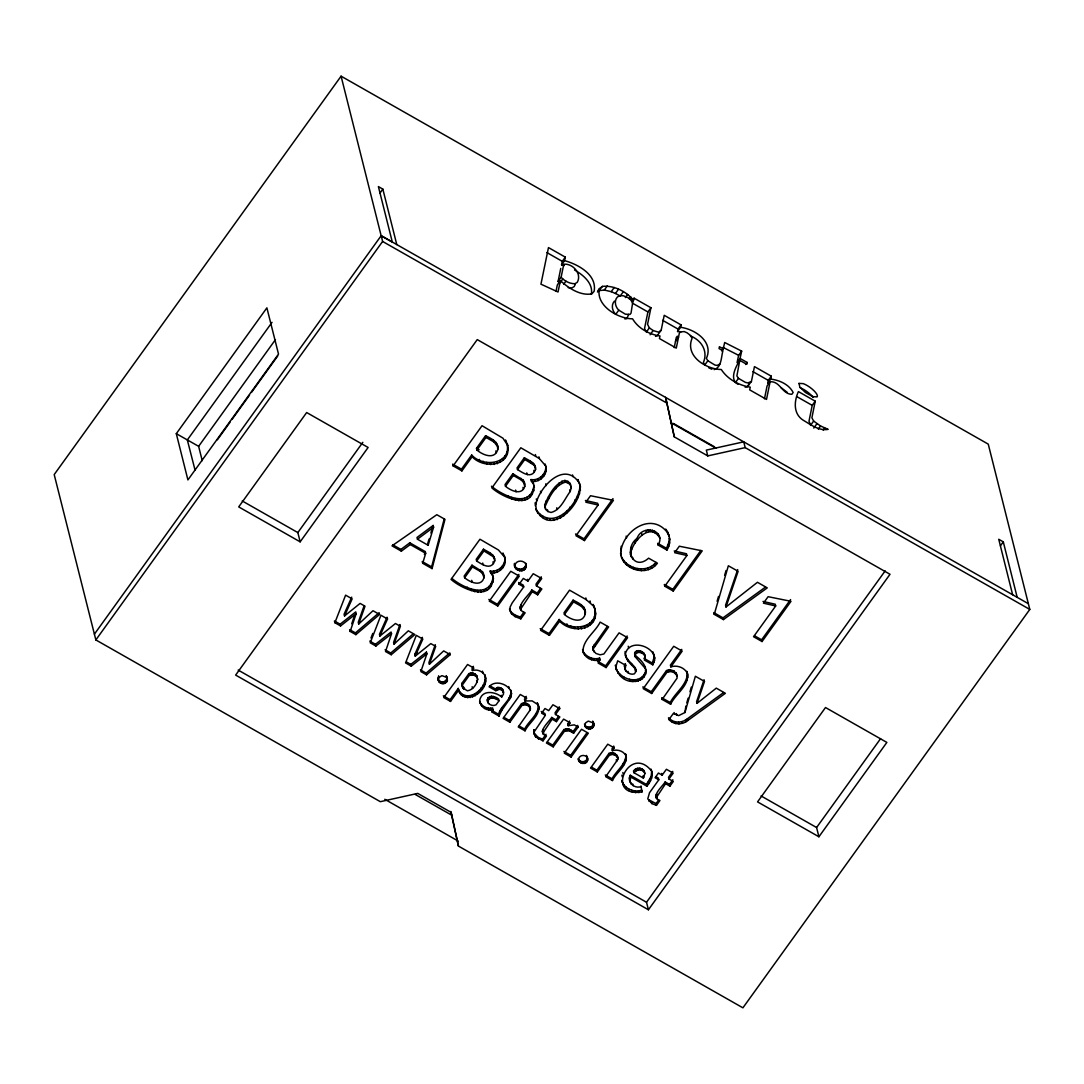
<?xml version="1.0" encoding="UTF-8"?>
<svg xmlns="http://www.w3.org/2000/svg" width="1084" height="1084" viewBox="0 0 1084 1084"><rect width="100%" height="100%" fill="white"/><g stroke="black" fill="none" stroke-linecap="round" stroke-linejoin="round"><path stroke-width="1.5" d="M616.444 670.102L615.414 665.102C620.915 695.427 666.497 678.692 634.872 655.17L635.075 652.27C637.812 648.923 643.435 651.24 644.763 654.79L645.17 658.3L644.33 660.02L652.812 664.844L654.75 658.178L652.636 651.809L654.194 655.834L653.76 654.099M645.17 658.3L644.763 654.79M538.924 707.581L537.203 702.757C543.558 713.448 528.816 722.31 525.035 730.833L524.588 729.098C528.558 721.239 537.921 715.155 538.491 705.847M626.389 757.309L625.536 753.963C629.37 764.572 616.213 772.079 612.487 780.548L612.053 778.813C616.024 770.968 625.387 764.884 625.942 755.575M652.812 664.844L652.378 663.11L654.316 656.443L654.75 658.178M620.563 553.057C622.053 570.076 647.351 577.067 657.419 563.192L648.611 558.179C633.544 571.661 623.124 548.761 637.094 538.328C642.243 523.626 666.633 530.198 658.151 545.062L666.958 550.062C671.077 543.694 670.508 534.9 665.59 529.127L669.262 536.634L668.828 534.9M537.488 511.634C554.737 531.201 579.059 503.83 580.116 485.307C582.42 505.537 548.911 537.786 535.997 508.87L537.921 513.369M535.306 505.808L535.415 502.488L536.431 510.605M504.805 560.685L504.914 558.084C507.217 566.16 498.64 574.412 490.591 572.772L490.158 571.038C496.892 572.271 503.477 567.244 504.805 560.685L505.239 562.42M545.672 469.223L545.78 466.621C548.084 474.697 539.507 482.949 531.458 481.31L531.024 479.575C537.759 480.808 544.344 475.781 545.672 469.223L546.106 470.957M497.407 445.063L497.719 449.697C494.629 460.05 482.597 454.982 476.933 450.036L476.499 448.302L485.578 435.7C491.079 438.437 499.345 442.096 497.719 449.697M584.926 609.52L585.238 614.14C582.149 624.492 570.116 619.425 564.452 614.492L564.019 612.758L573.097 600.143C578.585 602.894 586.864 606.552 585.238 614.14M483.586 573.802L483.911 577.921C480.862 587.379 469.778 582.054 464.616 577.758L464.182 576.024L471.987 565.184L482.448 571.661L483.911 577.921M524.453 482.339L524.778 486.472C521.729 495.93 510.645 490.591 505.483 486.296L505.049 484.562L512.867 473.722L523.315 480.212L524.778 486.472M541.282 576.81L535.997 584.154L536.431 585.888L541.864 588.978L537.65 594.818L537.217 593.083L531.783 589.994C528.965 595.631 512.231 608.409 525.157 612.799L520.808 618.842L515.157 616.633L511.621 613.883L509.941 610.685L510.117 607.067L512.149 603.002L523.735 586.905L523.301 585.17L518.667 582.542L519.101 584.276L523.735 586.905M534.304 734.329L534.005 729.695L534.304 734.329L535.645 736.89L543.003 740.86L546.485 736.022C536.092 732.418 549.141 721.917 551.688 717.432L556.038 719.898L556.471 721.632L559.845 716.958L555.496 714.491L555.062 712.757L559.29 706.89L559.723 708.624L555.496 714.491M485.212 679.546L485.361 677.107C489.372 691.89 462.285 707.757 458.22 688.421L450.104 699.681L450.537 701.416L458.654 690.156C466.283 703.218 483.735 691.118 485.212 679.546L485.659 681.28M644.858 773.583L643.354 778.068L633.91 772.689L633.476 770.954C636.593 766.374 644.601 767.662 644.858 773.583L643.625 770.168M666.958 550.062L666.524 548.328L669.167 541.404L669.37 538.098L669.804 539.832M498.599 714.315C500.645 705.359 512.285 699.817 510.74 690.061L511.512 693.706L510.645 697.608L502 709.952L499.033 716.05L492.177 712.147L491.743 710.413L498.599 714.315L499.033 716.05M530.266 709.803L530.428 708.218L527.962 705.521L525.035 704.668L522.014 705.372L509.887 722.215L509.439 720.481L521.567 703.638L524.602 702.933L527.529 703.787L529.995 706.483L530.266 709.803L518.247 726.971L525.035 730.833M617.731 759.532L617.88 757.946L615.427 755.25L612.501 754.396L609.465 755.101L597.338 771.944L596.905 770.209L609.032 753.366L612.067 752.662L614.98 753.515L617.446 756.212L617.731 759.532L605.699 776.7L612.487 780.548M503.112 692.283L502.637 689.329L501.133 688.123L497.881 687.378L495.388 688.936L495.822 690.671L499.9 689.18L503.071 691.064L503.545 694.017L501.716 697.012C495.456 691.7 482.529 689.438 479.846 699.668C479.047 706.47 486.851 711.524 493.03 709.614L492.597 707.879C487.393 709.41 481.445 706.348 479.602 701.267L480.036 703.001M600.062 659.858C593.625 661.931 584.913 658.422 583.165 651.633C586.376 657.094 593.49 660.115 599.615 658.123L600.062 659.858L598.111 663.029L606.091 667.568L627.582 637.717L619.072 632.866L603.856 654.004L600.048 654.817L595.902 653.449L593.341 650.359L593.111 646.687L607.257 626.484M593.341 650.359L593.111 646.687M645.603 674.207L645.508 669.546L645.942 671.281M677.337 676.091L674.316 672.636L670.603 671.484L666.958 672.27L651.687 693.489L651.254 691.755L666.524 670.535L670.169 669.749L673.869 670.901L676.89 674.356L677.08 678.15L662.161 699.437L670.644 704.261C675.237 693.855 691.538 684.397 686.795 671.348L687.812 675.156M615.847 666.836L617.704 660.793L625.753 665.373L625.089 669.573C626.742 672.744 630.861 675.224 634.411 673.828L636.186 671.213L635.319 667.825C631.471 662.771 624.587 658.679 625.102 651.538M646.891 786.198L646.457 784.464L630.265 775.263L630.712 776.998L646.891 786.198C650.834 781.537 653.923 775.128 650.983 769.112L651.416 770.846C629.709 743.57 603.883 798 642.026 791.903L640.983 786.117M451.974 578.449C462.475 587.623 489.805 600.048 493.098 577.108C492.664 603.056 461.811 588.964 451.025 579.398L479.955 539.236L498.45 549.995L504.71 557.257L502.908 553.016L503.342 554.751M491.458 486.201C502.068 495.225 530.388 509.412 533.965 485.646C533.531 511.594 502.678 497.502 491.892 487.936L520.821 447.773L539.317 458.532L545.577 465.795L545.144 464.06L546.214 468.356M520.456 609.384L532.217 591.728L531.783 589.994M542.718 733.299L552.122 719.166L551.688 717.432M655.888 776.672L658.367 778.082L658.801 779.816L649.533 792.689L647.771 798.84L651.931 803.596L656.457 805.358L659.939 800.534C649.56 796.93 662.609 786.428 665.156 781.943L669.492 784.409L669.939 786.144L673.299 781.469L668.963 779.003L668.53 777.269L672.757 771.388M656.186 797.797L665.59 783.678L665.156 781.943M721.727 350.959L723.231 348.858L724.668 342.503L741.659 351.121L740.074 358.438L747.093 362.422L746.795 364.332L739.762 360.349C735.9 366.514 728.976 379.386 737.933 384.237M591.349 294.238C593.382 283.222 583.07 274.889 574.547 269.984M771.293 376.189L768.271 380.376L767.729 383.289L770.751 379.102L771.293 376.189L754.45 366.609L751.402 381.541L747.147 386.866L745.128 387.178M680.86 331.867L677.568 331.501L678.042 329.075L681.064 324.888L664.221 315.308L661.172 330.241L657.161 335.755L655.508 336.379M677.568 331.501L680.589 327.3L681.064 324.888M764.477 398.804L767.079 385.931L770.101 381.744C780.331 381.067 781.889 394.061 791.821 394.319L793.149 392.516C789.03 384.373 779.464 380.186 770.751 379.102M770.101 381.744L766.51 399.427L749.681 389.861L750.236 387.137C738.99 385.443 727.527 379.17 721.307 369.522C705.901 369.21 684.749 356.121 692.066 338.316L690.427 335.39L687.066 332.815L684.207 331.568L680.386 331.948L679.329 333.208L676.281 348.127L659.451 338.56L659.98 335.959C649.208 334.482 638.164 328.344 632.568 318.818C617.69 318.791 595.373 305.254 599.479 288.574L602.474 286.379C613.91 285.2 626.335 291.501 633.53 300.241L632.026 302.341M559.737 283.195L558.097 281.447L560.753 268.425M561.119 277.26L563.775 264.239C572.786 263.155 582.284 273.9 577.189 282.409L574.886 283.723C569.669 283.791 564.588 281.054 561.119 277.26L558.097 281.447M650.928 307.748L647.907 311.948L644.533 328.52L646.349 332.056L649.37 327.856L647.554 324.333L650.928 307.748L634.086 298.181L632.582 300.282M815.236 401.175L812.214 405.362L809.003 421.175L810.615 425.28L813.637 421.08L811.902 417.76L815.236 401.175L798.407 391.595C793.678 402.056 793.298 415.158 804.734 421.107C811.686 425.362 819.626 431.012 828.176 429.359L820.574 426.012L813.637 421.08M674.221 347.625L676.308 337.409L677.364 336.135M646.457 784.464L651.199 776.415L651.647 771.401L652.08 773.136M748.38 385.728L749.058 382.408M556.011 291.339L557.352 284.875L560.374 280.688C568.775 288.222 580.184 295.905 591.837 293.899L594.14 291.284C597.189 274.672 578.057 264.347 564.574 260.648L561.566 264.835L564.263 265.58M560.374 280.688L558.03 292.002L540.943 284.171L548.477 247.586L565.32 257.152L564.574 260.648M628.639 314.306L626.918 318.669L624.885 318.953M739.762 360.349L736.89 375.945L738.475 378.357L745.426 382.381L748.15 382.977L751.402 381.541M471.675 455.009L472.109 456.743L461.919 470.903L461.486 469.169L471.675 455.009C483.83 468.627 514.29 463.424 506.147 441.215M472.109 456.743C484.372 469.751 512.895 466.039 507.353 443.776M561.566 264.835L562.298 261.352L565.32 257.152M559.181 619.465C571.756 633.855 603.354 626.809 593.07 604.384C604.466 627.975 573.856 636.118 559.629 621.2L559.181 619.465L548.992 633.612L549.425 635.346L559.629 621.2M714.193 369.617C721.768 367.164 721.09 356.975 722.933 350.769L719.044 348.56L719.41 346.69L723.231 348.858M741.659 351.121L738.638 355.322L737.052 362.625L740.074 358.438M621.159 546.268L620.996 554.791M620.983 550.78C623.747 530.903 650.021 512.8 666.023 530.862M477.678 679.478L476.675 675.522L474.887 673.869L471.784 672.907L468.844 673.665L461.811 683.435L462.692 687.933L467.448 690.806C472.854 690.047 476.675 684.546 477.678 679.478L477.245 677.744M670.644 704.261L670.21 702.54C675.115 692.744 687.026 685.115 687.378 673.421M535.848 504.223C539.764 486.296 565.225 459.508 579.859 483.979M659.899 538.111C650.21 521.35 632.189 541.634 630.59 553.816L630.156 552.081M431.622 566.878L422.259 561.553L422.692 563.287L432.055 568.612L431.622 566.878L444.128 519.209M432.055 568.612L444.982 519.344L436.825 514.71L391.988 545.835L401.351 551.16L410.253 544.547L425.687 553.328L422.692 563.287M633.53 300.241L634.086 298.181M685.874 706.05L684.939 712.513L678.665 715.63L673.299 713.516L668.95 719.559C673.814 725.033 682.283 725.033 687.771 720.535L725.372 693.313L716.28 688.137L697.039 703.367L696.606 701.633L704.072 679.709M686.782 702.893L688.137 698.164M689.952 691.863L691.307 687.134M684.939 712.513L695.372 676.253L704.505 681.443L697.039 703.367M570.184 491.526L571.227 487.963L570.157 483.464L567.894 481.364L564.899 480.429C554.547 483.464 548.721 495.496 544.656 504.805L545.659 509.385L547.935 511.526L551.038 512.475C560.726 510.117 564.642 498.843 570.184 491.526L569.75 489.792M717.107 601.281L718.516 596.43M724.627 575.374L726.036 570.509M714.248 614.357L728.353 565.767L738.123 571.322L725.995 606.999L757.445 582.298L767.255 587.88L723.434 619.587L714.248 614.357L713.814 612.623L723.001 617.853L723.434 619.587M424.4 554.439L425.253 551.593L409.806 542.813L400.917 549.425L392.882 544.859M429.061 539.019L427.706 543.545L428.139 545.279L417.448 539.195L417.015 537.461L433.153 525.455L433.6 527.19L428.139 545.279M430.89 532.989L433.153 525.455M545.659 509.385L545.089 506.54C549.168 497.231 554.981 485.198 565.333 482.163L568.328 483.098L570.591 485.198L570.157 483.464M351.744 623.761L354.251 616.349M355.864 634.641L355.43 632.907L379.102 612.717L379.536 614.452L355.864 634.641L350.173 631.416L356.189 613.639L355.755 611.904L340.105 624.208L340.552 625.942L356.189 613.639M391.527 633.747L375.891 646.037L375.457 644.303L391.094 632.013L391.527 633.747L385.525 651.511L391.202 654.736L414.887 634.547L408.329 630.82L394.048 644.126L393.614 642.392L399.942 624.56L400.375 626.295L394.048 644.126M425.443 655.061L426.446 652.107L410.809 664.397L411.243 666.132L426.879 653.842L426.446 652.107M426.879 653.842L420.863 671.606L426.554 674.831L450.239 654.641L449.792 652.907L426.12 673.096L426.554 674.831M737.689 569.588L725.562 605.265L725.995 606.999M492.177 712.147L493.03 709.614M641.213 786.496C634.56 789.342 626.606 781.971 630.265 775.263M629.994 781.889L630.712 776.998M364.061 605.942L358.262 622.297L358.696 624.032L372.991 610.726L379.536 614.452M358.696 624.032L365.023 606.2L360.118 603.409L344.536 615.942L344.089 614.208L351.717 597.149M435.28 644.655L428.952 662.487L429.399 664.221L443.681 650.915L450.239 654.641M429.399 664.221L435.714 646.389L430.809 643.598L415.226 656.145L414.793 654.411L422.408 637.338M635.197 670.996L635.319 667.825M645.197 656.525C643.869 652.974 638.246 650.657 635.509 654.004L635.305 656.904L645.129 668.286L644.695 666.552M340.552 625.942L334.888 622.717L345.606 595.157L352.151 598.883L344.536 615.942M370.985 638.015L372.774 633.422M625.089 669.573L624.438 665.779L625.319 663.638L625.753 665.373M379.874 636.037L387.503 618.978L387.069 617.243L379.441 634.303L379.874 636.037L395.457 623.503L400.375 626.295M415.226 656.145L422.841 639.072L416.297 635.346L405.579 662.907L411.243 666.132M487.393 699.37C489.141 694.343 495.523 696.511 498.599 699.004L499.033 700.738L496.079 704.844C492.258 706.822 486.689 704.031 487.393 699.37L487.868 702.351M487.827 701.104C489.575 696.077 495.957 698.245 499.033 700.738M446.649 677.351L441.879 675.644L439.006 677.5L438.329 680.549C439.616 684.736 446.405 684.749 447.407 680.332L446.215 675.617L447.367 678.774M437.855 677.283L437.895 678.814C439.183 683.001 445.971 683.015 446.974 678.598L446.933 677.039M514.968 565.13C516.255 559.642 524.602 559.9 526.187 565.008C527.027 573.964 512.529 571.634 514.534 563.395L514.995 567.013M514.561 565.279C516.282 571.363 526.824 569.913 525.754 563.274L526.187 565.008M584.466 724.126C585.848 728.99 594.276 727.825 593.409 722.527L592.704 721.131L593.842 724.261C594.709 729.559 586.281 730.724 584.899 725.86L585.577 722.879L588.3 721.09L593.138 722.865M587.271 756.822L587.731 760.114C586.417 765.453 578.138 763.868 578.219 758.597C579.506 762.784 586.295 762.797 587.298 758.38L586.539 755.413M534.29 472.109L535.55 469.521C536.336 462.936 528.856 460.47 524.358 457.746L517.068 467.868L517.515 469.602C522.163 472.272 529.737 478.166 534.29 472.109L533.856 470.375M493.423 563.572L494.683 560.984C495.469 554.398 487.976 551.932 483.491 549.209L476.201 559.33L476.635 561.065C481.296 563.734 488.87 569.628 493.423 563.572L492.976 561.837M575.347 284.252L574.168 286.61L571.864 287.91L568.179 287.68M534.453 731.429L545.347 715.304L544.9 713.57L541.201 711.47M616.01 668.367C620.021 679.343 639.912 685.535 645.17 672.473M593.544 648.422L608.625 626.931L600.143 622.108C595.373 631.958 583.029 639.546 582.975 651.308M473.423 666.335L471.974 668.814L472.407 670.549C477.434 668.855 483.545 671.592 485.388 676.606L484.954 674.871L485.795 678.841M472.407 670.549L473.857 668.069L467.57 664.492L443.749 697.554L450.537 701.416M526.241 696.375L524.466 699.248L524.9 700.982L532.19 700.901L537.637 704.492M524.9 700.982L526.675 698.11L520.293 694.478L503.098 718.353L509.887 722.215M599.615 658.123L597.663 661.294L605.658 665.833L606.091 667.568M612.365 750.711L614.14 747.838L613.707 746.104L611.932 748.976L612.365 750.711C617.284 749.017 623.517 750.982 625.969 755.697M568.179 725.711L570.035 722.757L563.626 719.112L546.431 742.987L553.219 746.849L564.466 731.226L569.412 730.792L573.599 733.204L578.111 727.134L574.344 724.871L568.179 725.711L567.731 723.976L569.601 721.023M614.425 301.149C610.875 304.929 612.243 311.067 615.753 314.374L618.774 310.173C615.265 306.867 613.896 300.729 617.433 296.962L619.913 295.688L623.381 295.769L627.826 297.585A5.406 1.626 35.8 0 1 632.799 301.826L631.037 313.1L629.939 314.482L625.36 314.17L618.774 310.173M341.081 76.178L54.2 474.575L95.853 639.939L380.335 801.686L417.747 793.393L451.215 812.431L458.424 846.076L742.906 1007.822L1029.8 609.425L988.256 444.128L341.081 76.178L381.161 235.729L392.313 242.057L378.384 186.583L382.842 189.117L396.785 244.605M176.299 433.668L266.894 307.856L278.507 354.102L187.911 479.914L176.299 433.668L198.629 446.323L202.234 460.673M272.03 322.341L187.329 439.941L195.093 470.28M380.01 193.047L382.842 189.117M198.629 446.323L275.444 339.658M217.369 439.806L230.025 422.218M231.976 419.508L249.51 395.159M251.461 392.449L277.761 355.931M94.403 634.154L381.161 235.729M95.853 639.939L382.611 241.461L381.229 235.729L1028.337 603.68M300.16 541.837L238.71 506.906L306.664 412.543L368.113 447.475L300.16 541.837L297.843 532.583L362.828 442.326M560.496 282.152L562.759 278.995M563.653 284.32L565.929 281.176M461.919 470.903L453.112 465.89L482.041 425.727L502.935 438.193L507.786 445.51M476.933 450.036L486.025 437.435L485.578 435.7M597.975 290.675L599.479 288.574M597.46 292.03L602.474 286.379M599.466 290.58L604.316 290.038L607.338 285.851M604.316 290.038L611.213 291.677L614.235 287.49M611.213 291.677L615.455 293.466L618.476 289.265M623.286 291.786L620.265 295.973L615.455 293.466M625.36 297.585L627.622 294.442M629.221 298.872L630.725 296.772M631.159 300.824L632.663 298.723M505.483 486.296L513.301 475.456L512.867 473.722M517.515 469.602L524.805 459.481L524.358 457.746M464.616 577.758L472.421 566.918L471.987 565.184M476.635 561.065L483.925 550.943L483.491 549.209M650.115 334.753L653.124 330.552L658.53 332.178L661.172 330.241M675.508 341.352L678.53 337.165M497.786 605.983L489.277 601.146L510.767 571.295L519.29 576.132L497.786 605.983L497.353 604.249L518.857 574.398M519.101 584.276L523.315 578.422L527.949 581.065L533.233 573.721L541.715 578.544L536.431 585.888M462.245 686.633L462.245 685.169L469.277 675.4L473.749 674.898L477.109 677.256L476.675 675.522M598.111 505.008L575.97 535.74L584.452 540.564L613.422 500.347L590.523 495.727L585.848 502.204L598.111 505.008L597.677 503.274L585.414 500.469M537.217 593.083L540.591 588.409M520.808 618.842L520.374 617.108L523.857 612.27M680.589 327.3C695.264 329.224 713.909 341.961 706.389 358.357L707.852 360.755L704.83 364.942L703.367 362.544C708.231 351.284 701.687 340.39 690.359 335.877M584.452 540.564L584.019 538.829L612.988 498.613M564.452 614.492L573.531 601.877L573.097 600.143M745.589 364.522L747.093 362.422M735.453 382.544L738.475 378.357M556.038 719.898L558.558 716.389M543.003 740.86L542.569 739.125L546.038 734.288M605.658 665.833L627.148 635.983M686.917 555.496L674.654 552.691L679.329 546.214L702.229 550.835L673.259 591.065L664.777 586.241L686.917 555.496L686.484 553.761L674.221 550.957M553.219 746.849L552.772 745.114L564.032 729.491L568.978 729.058L573.165 731.47L573.599 733.204M673.259 591.065L672.825 589.33L700.833 550.442M571.132 757.038L564.317 753.163L581.525 729.288L588.327 733.163L571.132 757.038L570.699 755.304L586.945 732.743M813.799 428.072L816.821 423.871M818.312 429.156L820.574 426.012M823.163 430.118L824.68 428.017M681.768 649.37L670.4 665.156L670.833 666.89C676.85 664.831 684.261 667.351 687.242 673.083M670.833 666.89L682.202 651.105L673.72 646.281L643.205 688.665L651.687 693.489M775.697 605.97L753.556 636.714L762.038 641.538L791.008 601.308L768.109 596.688L763.434 603.165L775.697 605.97L775.25 604.235L763 601.43M658.801 779.816L655.088 777.702L658.462 773.028L662.175 775.141L666.403 769.274L673.191 773.122L668.963 779.003M762.038 641.538L761.605 639.804L790.575 599.574M669.492 784.409L672.866 779.735M656.457 805.358L656.023 803.623L658.638 800.006M648.422 909.774L235.648 675.088L477.245 339.604L890.018 574.276L648.422 909.774L646.525 902.254L885.167 570.875M818.908 836.767L757.553 801.889L825.507 707.527L886.861 742.418L818.908 836.767L816.591 827.526L880.601 738.638M1000.451 545.794L1003.296 541.864L998.743 539.276L1012.632 594.75M573.165 731.47L577.677 725.399L578.111 727.134M653.083 653.544C647.5 644.316 629.276 640.576 625.536 653.273C625.021 660.413 631.904 664.506 635.752 669.56L636.186 671.213M621.498 556.797C627.257 569.398 646.863 573.558 656.077 562.379M720.183 363.79L717.215 365.416L714.925 365.051L707.852 360.755M391.202 654.736L390.768 653.002L413.207 633.869M633.91 772.689C636.376 769.64 641.322 768.637 644.059 771.903M414.793 654.411L417.381 652.311M417.448 539.195L433.6 527.19M723.001 617.853L765.439 587.135M668.95 719.559L668.516 717.825C673.381 723.299 681.836 723.299 687.337 718.8L723.597 692.554M567.731 723.976L569.899 723.177M622.23 782.174L621.796 780.439C623.923 788.542 633.923 792.932 641.592 790.168L642.026 791.903M674.302 436.879L665.644 397.435L674.302 436.879L707.771 455.903L745.182 447.624L1029.8 609.425M509.941 610.685L509.507 608.951L511.187 612.148L514.724 614.899L520.374 617.108M533.87 732.594L538.043 737.364L542.569 739.125M649.113 801.401L648.679 799.667L656.023 803.623M708.692 367.747L711.903 369.251M723.069 347.422L738.638 355.322M546.864 252.572L562.298 261.352M632.473 303.168L647.907 311.948M662.609 320.308L678.042 329.075M752.838 371.609L768.271 380.376M796.781 396.595L812.214 405.362M382.611 241.461L667.094 403.221M673.354 423.438L714.546 446.852M670.589 422.448L716.158 448.356M486.025 437.435L494.087 442.028L497.854 446.798M524.805 459.481L533.897 465.077L535.428 467.218M666.524 548.328L657.717 543.328L658.151 545.062M476.499 448.302L479.128 449.792M513.301 475.456L521.363 480.049L524.886 484.074M461.486 469.169L452.678 464.155L453.112 465.89M575.536 534.005L584.019 538.829M672.825 589.33L664.343 584.506L664.777 586.241M754.532 635.78L761.605 639.804M593.504 606.119L586.227 599.655L569.547 590.17L540.618 630.346L549.425 635.346M483.925 550.943L493.03 556.539L494.561 558.68M573.531 601.877L581.607 606.471L585.36 611.254M532.217 591.728L537.65 594.818M643.896 658.286L652.378 663.11M472.421 566.918L480.497 571.512L484.02 575.536M488.843 599.411L497.353 604.249M540.184 628.612L548.992 633.612M642.758 686.931L651.254 691.755M670.21 702.54L661.728 697.717L662.161 699.437M242.247 500.971L297.843 532.583M761.076 795.954L816.591 827.526M559.723 708.624L552.935 704.763L548.707 710.63L544.995 708.516L541.634 713.204L545.347 715.304M387.503 618.978L380.945 615.251L370.227 642.812L375.891 646.037M614.14 747.838L607.758 744.193L590.55 768.082L597.338 771.944M552.122 719.166L556.471 721.632M665.59 783.678L669.939 786.144M489.954 685.847L495.388 688.936M495.822 690.671L489.033 686.809C495.076 679.587 507.962 683.787 511.174 691.795M340.105 624.208L334.455 620.983L334.888 622.717M355.43 632.907L349.739 629.682L350.173 631.416M369.793 641.078L375.457 644.303M385.091 649.777L390.768 653.002M406.554 661.985L410.809 664.397M420.429 669.871L426.12 673.096M504.019 717.391L509.439 720.481M519.168 726.009L524.588 729.098M547.352 742.025L552.772 745.114M563.883 751.429L570.699 755.304M591.485 767.12L596.905 770.209M605.265 774.965L612.053 778.813M443.315 695.82L450.104 699.681M238.168 670.075L646.525 902.254M415.199 794.423L451.947 815.317M384.766 799.287L458.261 841.089M780.886 387.544L787.282 392.381M649.37 327.856L653.124 330.552M461.811 684.898L464.548 688.326M655.739 796.062L657.392 797.81M543.938 733.312L542.285 731.564M531.024 479.575L533.125 482.421L534.398 487.38M531.458 481.31L533.558 484.155M490.158 571.038L491.553 572.935M490.591 572.772L492.692 575.604L492.258 573.87L493.532 578.842M624.641 667.839L626.295 671.457M520.022 607.65L521.052 610.482M487.434 700.616L488.505 703.543M587.704 758.556C586.417 754.342 579.628 754.396 578.626 758.8L578.653 760.331M592.907 648.625L594.127 652.026M582.542 649.573L583.598 653.367M1003.296 541.864L1017.185 597.338M745.182 447.624L743.732 441.838L706.321 450.117L707.771 455.903M667.554 531.892L667.988 533.626M669.167 541.404L669.6 543.138M668.218 544.818L668.652 546.553M657.92 533.64L658.354 535.374M654.695 531.187L655.129 532.922M652.5 530.198L652.934 531.932M687.391 675.657L687.825 677.392M650.319 529.737L650.752 531.472M686.822 678.069L687.256 679.803M648.137 529.805L648.571 531.539M645.969 530.401L646.403 532.136M654.262 564.236L654.695 565.97M651.281 566.39L651.728 568.124M641.592 533.247L642.026 534.981M675.996 672.541L676.43 674.275M687.337 718.8L687.771 720.535M648.042 567.894L648.476 569.628M673.869 670.901L674.316 672.636M685.495 719.979L685.942 721.714M670.169 669.749L670.603 671.484M637.094 538.328L637.541 540.062M644.533 568.775L644.966 570.509M681.999 721.592L682.432 723.326M668.34 669.898L668.774 671.633M634.912 541.363L635.346 543.098M666.524 670.535L666.958 672.27M640.888 568.992L641.322 570.726M676.362 713.57L676.795 715.304M678.57 722.215L679.004 723.949M674.14 712.54L674.573 714.275M637.202 568.531L637.636 570.265M631.376 547.298L631.823 549.032M675.197 721.849L675.63 723.584M632.636 557.461L633.07 559.195M626.132 536.092L626.566 537.827M631.674 557.61L630.414 554.073L630.847 555.807M633.49 567.406L633.923 569.141M671.89 720.481L672.324 722.215M654.262 658.72L654.695 660.454M629.75 565.604L630.183 567.338M653.625 660.942L654.058 662.676M626.091 563.07L626.525 564.805M623.341 560.13L623.774 561.864M643.855 653.096L644.289 654.831M641.891 651.592L642.324 653.327M639.831 650.739L640.265 652.473M637.92 650.617L638.354 652.351M643.693 675.359L644.126 677.093M636.294 651.145L636.728 652.88M642.053 677.175L642.487 678.909M635.075 652.27L635.509 654.004M634.547 653.652L635.305 656.904M640.088 678.516L640.536 680.251M661.741 773.407L662.175 775.141M637.812 679.411L638.246 681.145M628.232 646.227L628.666 647.961M631.457 663.503L631.891 665.237M635.197 679.844L635.63 681.579M627.5 659.275L627.948 661.01M632.406 679.817L632.839 681.551M625.387 655.292L625.82 657.026M628.002 671.335L628.435 673.069M629.56 679.316L630.007 681.05M578.368 481.228L577.935 479.494L580.55 487.041M580.021 488.627L580.455 490.361M651.728 773.854L652.162 775.588M624.438 665.779L624.885 667.514M656.565 793.867L657.012 795.602M651.199 776.415L651.633 778.149M655.888 795.073L656.321 796.808M656.226 796.943L656.66 798.678M579.127 492.15L579.561 493.884M650.061 779.084L650.508 780.819M623.747 676.89L624.194 678.625M572.542 474.914L572.975 476.648M577.447 495.903L577.88 497.637M648.327 781.862L648.76 783.596M620.224 674.424L620.658 676.159M651.498 801.862L651.931 803.596M574.967 499.859L575.414 501.594M617.623 671.524L618.056 673.259M570.794 486.228L571.227 487.963M641.918 768.8L642.351 770.534M643.273 775.819L643.72 777.553M642.907 776.334L643.354 778.068M567.894 481.364L568.328 483.098M639.858 768.068L640.292 769.803M637.717 768.217L638.151 769.952M564.899 480.429L565.333 482.163M635.563 769.179L636.01 770.914M569.642 507.258L570.089 508.992M594.859 608.232L595.292 609.967M595.306 612.284L595.739 614.018M561.918 481.025L562.352 482.759M638.49 790.954L638.923 792.689M594.425 616.389L594.872 618.124M590.021 600.902L590.455 602.636M566.593 511.038L567.027 512.773M558.829 483.179L559.263 484.914M592.27 620.346L592.704 622.081M635.17 790.981L635.603 792.716M632.731 783.949L633.164 785.683M585.794 597.921L586.227 599.655M625.915 757.323L626.349 759.057M625.441 759.206L625.875 760.941M563.436 514.087L563.87 515.821M629.411 777.756L629.845 779.491M630.671 782.269L631.105 784.003M589.994 622.988L590.428 624.723M631.809 790.277L632.243 792.011M555.523 486.933L555.957 488.667M594.303 644.479L594.737 646.213M623.164 763.393L623.598 765.128M583.72 606.891L584.154 608.625M596.769 658.706L597.203 660.441M560.171 516.377L560.604 518.111M587.393 625.021L587.826 626.755M628.584 788.84L629.018 790.575M556.783 507.759L557.217 509.494M581.173 604.736L581.607 606.471M622.853 772.526L623.286 774.261M593.937 658.679L594.371 660.413M626.064 787.119L626.498 788.854M617.446 756.212L617.88 757.946M584.493 626.417L584.926 628.151M616.701 754.803L617.135 756.537M621.877 775.182L622.311 776.916M624.086 785.141L624.519 786.876M556.797 517.908L557.23 519.643M544.832 471.865L545.266 473.6M591.132 658.029L591.566 659.763M622.663 782.919L623.11 784.653M614.98 753.515L615.427 755.25M616.268 759.681L616.701 761.415M613.544 752.892L613.978 754.627M545.794 483.843L546.228 485.578M538.884 456.798L539.317 458.532M543.26 474.548L543.694 476.282M548.49 496.702L548.924 498.437M581.268 627.216L581.702 628.95M588.341 656.769L588.788 658.503M553.355 518.68L553.802 520.415M612.067 752.662L612.501 754.396M610.563 752.824L610.997 754.559M535.361 454.548L535.794 456.283M540.848 477.096L541.282 478.83M577.84 627.365L578.273 629.099M584.344 653.516L584.777 655.251M545.767 501.187L546.201 502.922M609.032 753.366L609.465 755.101M549.9 518.653L550.333 520.388M547.501 509.792L547.935 511.526M544.656 504.805L545.089 506.54M535.55 469.521L534.995 465.483M537.894 478.843L538.328 480.578M533.463 463.342L533.897 465.077M540.469 491.242L540.902 492.976M574.303 626.85L574.737 628.584M546.404 517.827L546.837 519.561M530.523 461.256L530.97 462.99M534.561 479.684L534.995 481.418M570.658 625.685L571.092 627.419M542.881 516.214L543.314 517.949M593.409 722.527L593.842 724.261M593.422 724.017L593.869 725.752M536.309 498.952L536.743 500.686M533.504 489.06L533.938 490.795M539.778 514.073L540.225 515.808M592.745 725.467L593.178 727.201M566.905 623.856L567.338 625.59M591.525 726.646L591.972 728.38M526.756 472.881L527.19 474.616M531.729 492.461L532.163 494.196M589.981 727.256L590.414 728.99M588.273 727.269L588.707 729.004M529.52 495.036L529.954 496.77M586.552 726.619L586.986 728.353M585.17 725.508L585.617 727.242M523.315 480.212L523.748 481.946M527.081 496.987L527.515 498.721M520.93 478.315L521.363 480.049M522.976 487.366L523.409 489.101M524.399 498.315L524.832 500.049M587.298 758.38L587.731 760.114M521.472 498.992L521.905 500.727M586.579 759.911L587.013 761.645M507.786 447.841L508.22 449.575M505.55 439.941L505.998 441.676M585.333 761.117L585.766 762.851M506.919 451.933L507.353 453.668M518.355 499.06L518.789 500.794M515.618 490.076L516.052 491.811M583.734 761.74L584.181 763.475M582 761.74L582.433 763.475M504.765 455.903L505.198 457.624M515.09 498.532L515.523 500.266M580.292 761.104L580.726 762.838M578.937 760.006L579.371 761.74M570.848 729.911L571.282 731.646M502.475 458.546L502.908 460.28M511.662 497.393L512.095 499.128M568.978 729.058L569.412 730.792M496.201 442.435L496.635 444.169M499.887 460.564L500.32 462.299M567.217 728.705L567.65 730.44M525.767 565.143L526.201 566.878M508.071 495.659L508.504 497.393M493.654 440.294L494.087 442.028M495.822 450.89L496.255 452.624M524.913 566.959L525.347 568.693M565.563 728.854L565.997 730.589M527.515 579.33L527.949 581.065M496.973 461.974L497.407 463.708M564.032 729.491L564.466 731.226M523.396 568.436L523.829 570.17M521.458 569.195L521.892 570.929M493.748 462.76L494.196 464.494M519.317 569.208L519.751 570.943M517.176 568.395L517.61 570.13M490.32 462.909L490.754 464.643M515.456 567.013L515.889 568.748M486.784 462.407L487.217 464.142M521.052 604.899L521.485 606.634M520.198 606.417L520.632 608.151M483.139 461.228L483.586 462.963M479.399 459.399L479.833 461.134M503.965 563.328L504.399 565.062M538.45 707.595L538.884 709.329M502.38 566.011L502.827 567.745M514.724 614.899L515.157 616.633M543.111 729.356L543.545 731.09M537.976 709.478L538.409 711.212M542.42 730.562L543.192 734.166M511.187 612.148L511.621 613.883M499.981 568.558L500.415 570.292M535.699 713.665L536.146 715.399M494.683 560.984L494.128 556.946M497.028 570.292L497.461 572.027M492.597 554.805L493.03 556.539M538.043 737.364L538.477 739.098M529.995 706.483L530.428 708.218M529.236 705.074L529.669 706.809M489.656 552.718L490.09 554.452M527.529 703.787L527.962 705.521M535.211 735.155L535.645 736.89M493.694 571.146L494.128 572.88M526.079 703.164L526.512 704.898M524.602 702.933L525.035 704.668M492.637 580.523L493.071 582.257M523.098 703.096L523.531 704.83M521.567 703.638L522.014 705.372M490.862 583.924L491.296 585.658M482.719 563.043L483.152 564.778M488.654 586.498L489.087 588.233M482.448 571.661L482.881 573.395M486.201 588.449L486.648 590.184M511.065 691.971L511.512 693.706M480.063 569.778L480.497 571.512M510.889 693.909L511.323 695.643M508.694 686.551L509.128 688.286M483.532 589.764L483.965 591.498M510.212 695.874L510.645 697.608M509.019 697.866L509.453 699.6M480.605 590.455L481.039 592.189M503.274 690.738L503.708 692.473M502.637 689.329L503.071 691.064M477.488 590.523L477.922 592.257M501.133 688.123L501.567 689.858M499.467 687.446L499.9 689.18M501.282 695.278L501.716 697.012M471.73 580.319L472.163 582.054M474.209 589.994L474.656 591.728M497.881 687.378L498.315 689.099M496.499 687.866L496.933 689.6M501.553 708.218L502 709.952M470.781 588.856L471.228 590.59M496.052 697.568L496.499 699.302M499.67 711.348L500.103 713.082M467.204 587.108L467.638 588.842M498.87 713.936L499.304 715.67M493.654 696.484L494.101 698.218M491.553 696.172L491.987 697.906M489.751 696.606L490.185 698.34M482.488 671.159L482.922 672.893M484.521 682.107L484.954 683.841M488.247 697.784L488.681 699.519M487.949 698.15L488.396 699.885M490.456 708.259L490.889 709.993M483.274 684.79L483.708 686.524M488.369 708.204L488.803 709.939M481.486 687.595L481.919 689.329M481.242 687.933L481.689 689.668M486.323 707.73L486.757 709.464M484.331 706.822L484.765 708.557M476.608 680.481L477.041 682.215M479.196 690.454L479.629 692.188M474.887 673.869L475.334 675.603M481.282 704.37L481.716 706.104M473.315 673.164L473.749 674.898M477.001 692.513L477.434 694.248M471.784 672.907L472.217 674.641M470.293 673.069L470.727 674.804M474.684 694.112L475.117 695.847M468.844 673.665L469.277 675.4M472.136 686.7L472.57 688.435M472.217 695.25L472.651 696.985M469.724 695.887L470.158 697.622M467.285 695.969L467.719 697.703M463.18 687.337L463.613 689.072M461.811 683.435L462.245 685.169M464.928 695.494L465.361 697.229M462.624 694.478L463.058 696.213M425.253 551.593L425.687 553.328M460.903 693.286L461.337 695.02M459.602 691.877L460.036 693.611M458.22 688.421L459.142 691.985M446.974 678.598L447.407 680.332M446.242 680.129L446.689 681.863M444.996 681.335L445.429 683.069M409.806 542.813L410.253 544.547M443.41 681.958L443.844 683.692M441.676 681.958L442.109 683.692M438.573 675.766L439.006 677.5M439.969 681.321L440.402 683.056M438.613 680.224L439.047 681.958M437.895 678.814L438.329 680.549M400.917 549.425L401.351 551.16M458.424 846.076L450.795 811.455M504.277 555.523L505.347 559.818M800.195 387.801A11.219 3.374 35.8 0 1 810.683 394.671A11.219 3.374 35.8 0 1 813.095 397.354M798.962 383.411L799.911 387.164L805.453 392.476L812.688 396.595L817.051 396.92A11.219 3.374 35.8 0 0 813.705 390.47A11.219 3.374 35.8 0 0 803.217 383.614L798.962 383.411"/></g></svg>
